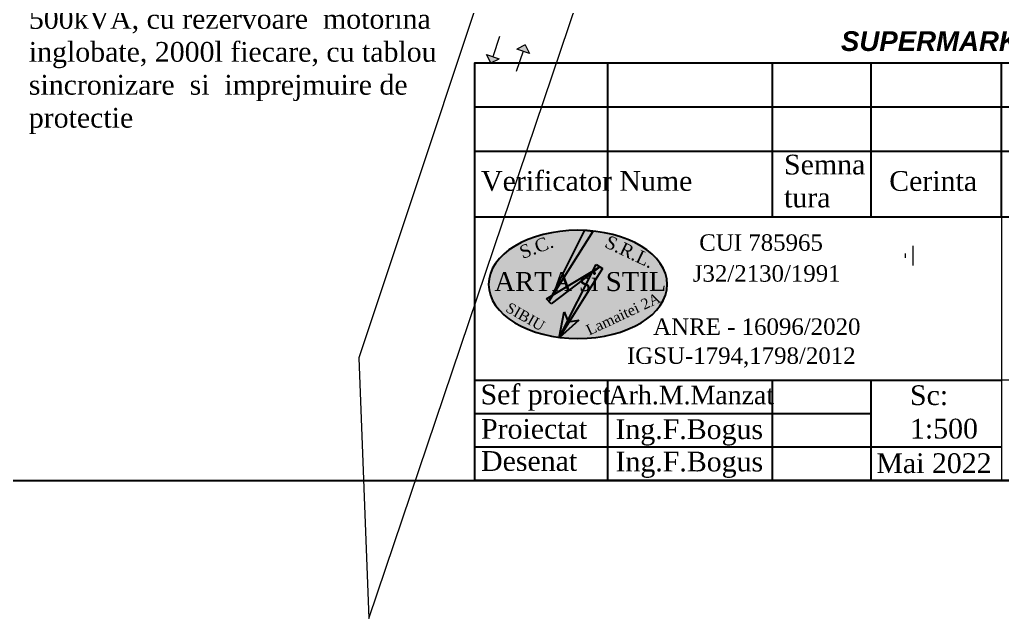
# Model space of a CAD drawing. Header units: millimetres. Extents: x 207782523 to 208144499, y 477594674 to 477848829.
# Drawn here: x 207838527 to 207913125, y 477594674 to 477640115 of the extents above; entities that cross this region are included whole.
import ezdxf

# ---------------------------------------------------------------- set-up
doc = ezdxf.new("R2010")
doc.units = ezdxf.units.MM
doc.header["$MEASUREMENT"] = 0
doc.layers.get('0').update_dxf_attribs({"true_color": 0x787878})
doc.layers.add('ELECTRICAL', color=7, linetype='Continuous')
doc.layers.add('Texte', color=7, linetype='Continuous')
doc.layers.add('New_sit - drum', color=7, linetype='Continuous', true_color=0x787878)
for name, color, linetype, lineweight, true_color in [('New_sit - drum_Pen_No__1', 7, 'Continuous', 13, 0x787878), ('New_sit - drum_Pen_No__21', 7, 'Continuous', 20, 0x787878), ('Object_Pen_No__90', 7, 'Continuous', 20, 0xff4a04), ('sit - adnotatii_Pen_No__7', 7, 'Continuous', 100, 0x787878), ('Slab_Pen_No__111', 7, 'Continuous', 5, 0x9e9e9e)]:
    doc.layers.add(name, color=color, linetype=linetype, lineweight=lineweight, true_color=true_color)
doc.styles.add('GENERATED_STYLE_3', font='arialbi.ttf')

# ---------------------------------------------------------------- blocks, each defined once
blk = doc.blocks.new('Line_19', base_point=(207925991, 477630988))
at = {"layer": 'New_sit - drum', "linetype": 'Continuous', "lineweight": 0, "true_color": 0x000000}
blk.add_hatch(color=18, dxfattribs=at).paths.add_polyline_path([(207925311, 477628971), (207925945, 477629285), (207924997, 477629605)])
at = {"layer": 'New_sit - drum_Pen_No__1', "color": 7, "linetype": 'Continuous', "lineweight": 13}
for p, q in [((207925991, 477630988), (207925471, 477629445)), ((207925311, 477628971), (207924997, 477629605)), ((207924997, 477629605), (207925945, 477629285)), ((207925311, 477628971), (207925945, 477629285))]:
    blk.add_line(p, q, dxfattribs=at)
blk = doc.blocks.new('Line_20', base_point=(207927936, 477630332))
at = {"layer": 'New_sit - drum', "linetype": 'Continuous', "lineweight": 0, "true_color": 0x000000}
blk.add_hatch(color=18, dxfattribs=at).paths.add_polyline_path([(207927936, 477630332), (207927302, 477630018), (207928250, 477629699)])
at = {"layer": 'New_sit - drum_Pen_No__1', "color": 7, "linetype": 'Continuous', "lineweight": 13}
for p, q in [((207927936, 477630332), (207927302, 477630018)), ((207927936, 477630332), (207928250, 477629699)), ((207927776, 477629858), (207927256, 477628316)), ((207928250, 477629699), (207927302, 477630018))]:
    blk.add_line(p, q, dxfattribs=at)
blk = doc.blocks.new('plan de situatie')
at = {"layer": 'New_sit - drum_Pen_No__21', "linetype": 'Continuous', "lineweight": 20, "flags": 128}
blk.add_lwpolyline([(207845333, 477703477), (207855094, 477678828, -0.16456), (207855430, 477672320, -0.146599), (207851030, 477667546), (207854708, 477665803), (207858691, 477666003), (207872438, 477661676, -0.372371), (207877118, 477653059), (207864282, 477614443), (207865024, 477594674), (207884041, 477650923), (207885717, 477655060, -0.195095), (207891658, 477660443), (207894776, 477669828, -0.272926), (207892630, 477676443), (207910070, 477728987, -0.370187)], format="xyb", dxfattribs=at)
at = {"layer": 'New_sit - drum', "linetype": 'Continuous', "lineweight": 13}
for name, p in [('Line_19', (207874964, 477638847)), ('Line_20', (207876909, 477638192))]:
    blk.add_blockref(name, p, dxfattribs=at)
at = {"layer": 'sit - adnotatii_Pen_No__7', "linetype": 'Continuous', "lineweight": 100, "insert": (207900875, 477637717), "char_height": 1500, "attachment_point": 7, "style": 'GENERATED_STYLE_3'}
blk.add_mtext('\\A1;{\\pql;\\fArial|b1|i1|c0|p34;SUPERMARKET}', dxfattribs=at)

msp = doc.modelspace()

# ---------------------------------------------------------------- block references
msp.add_blockref('plan de situatie', (0, 0))

# ---------------------------------------------------------------- next in the draw order: hatches: boundary and pattern name
at = {"layer": 'ELECTRICAL', "linetype": 'Continuous', "true_color": 0x7fd2f5}
h = msp.add_hatch(color=141, dxfattribs=at)
edge = h.paths.add_edge_path()
edge.add_ellipse((207880907.27118, 477620019.68759), major_axis=(-6784.25018, 0), ratio=0.6057633354, start_angle=0, end_angle=360, ccw=False)
h.paths.add_polyline_path([(207881158.91993, 477616955.86457), (207886867.57296, 477619620.45732), (207887390.48937, 477618500.15538), (207881681.83634, 477615835.56264)], flags=9)
h.paths.add_polyline_path([(207875672.30749, 477618974.40671), (207878623.75933, 477617290.33536), (207878019.90614, 477616232.04087), (207875068.45438, 477617916.11226)], flags=24)
h.paths.add_polyline_path([(207883165.12262, 477624125.20371), (207886885.37085, 477622358.10727), (207886232.20251, 477620982.99931), (207882511.95429, 477622750.0958)], flags=25)
h.paths.add_polyline_path([(207876030.62586, 477623023.3875), (207878694.05722, 477624030.59243), (207879232.53374, 477622606.65643), (207876569.10246, 477621599.45153)], flags=25)
h.paths.add_polyline_path([(207874134.78708, 477621317.98455), (207887550.04297, 477621317.98455), (207887550.04297, 477619089.46256), (207874134.78708, 477619089.46256)], flags=25)
at = {"layer": 'ELECTRICAL', "linetype": 'Continuous'}
h = msp.add_hatch(color=1, dxfattribs=at)
h.paths.add_polyline_path([(207882074.91064, 477624069.6972), (207881411.57267, 477624130.70756), (207878914.10624, 477619154.94634), (207879002.35605, 477619208.06344)])
h.paths.add_polyline_path([(207878914.10624, 477619154.94634), (207878519.95829, 477618917.71066), (207878703.10911, 477618734.57177)])
h.paths.add_polyline_path([(207879002.35605, 477619208.06344), (207878914.10624, 477619154.94634), (207878703.10911, 477618734.57177)], flags=17)
h.paths.add_polyline_path([(207881979.87723, 477620907.11812), (207882047.98964, 477621041.21469), (207879002.35605, 477619208.06344), (207878703.10911, 477618734.57177), (207878886.25998, 477618551.43289)])
h.paths.add_polyline_path([(207882563.31526, 477621351.38654), (207882047.98964, 477621041.21469), (207881979.87723, 477620907.11812)], flags=17)
h.paths.add_polyline_path([(207882563.31526, 477621351.38654), (207881979.87723, 477620907.11812), (207880135.07067, 477617275.14939), (207880171.04551, 477617188.88452), (207880241.10453, 477617198.21504), (207882767.65387, 477621232.93721), (207882292.94352, 477621523.46848), (207882047.98964, 477621041.21469)])
h.paths.add_polyline_path([(207880965.00246, 477617294.62464), (207880241.10453, 477617198.21504), (207879472.75862, 477615971.22048)])
h.paths.add_polyline_path([(207880241.10453, 477617198.21504), (207880171.04551, 477617188.88452), (207880135.07067, 477617275.14939), (207879472.75862, 477615971.22048)])
h.paths.add_polyline_path([(207880135.07067, 477617275.14939), (207879853.35878, 477617950.67117), (207879472.75862, 477615971.22048)])

# ---------------------------------------------------------------- next in the draw order: linework, layer by layer
at = {"color": 0}
msp.add_lwpolyline([(207823070.07891, 477805144.03977), (207823070.07891, 477605144.03977), (207963070.07891, 477605144.03977), (207963070.07891, 477805144.03977)], close=True, dxfattribs=at)
at = {"layer": 'ELECTRICAL', "linetype": 'Continuous'}
for p, q in [((207881411.57267, 477624130.70756), (207878703.10911, 477618734.57177)), ((207878703.10911, 477618734.57177), (207882074.91064, 477624069.6972)), ((207881411.57267, 477624130.70756), (207882074.91064, 477624069.6972)), ((207878519.95829, 477618917.71066), (207882563.31526, 477621351.38654)), ((207882563.31526, 477621351.38654), (207878886.25998, 477618551.43289)), ((207879472.75862, 477615971.22048), (207882292.94352, 477621523.46848)), ((207882767.65387, 477621232.93721), (207879472.75862, 477615971.22048)), ((207882292.94352, 477621523.46848), (207882767.65387, 477621232.93721)), ((207878886.25998, 477618551.43289), (207878519.95829, 477618917.71066)), ((207879472.75862, 477615971.22048), (207879853.35878, 477617950.67117)), ((207879853.35878, 477617950.67117), (207880171.04551, 477617188.88452)), ((207880965.00246, 477617294.62464), (207879472.75862, 477615971.22048)), ((207880171.04551, 477617188.88452), (207880965.00246, 477617294.62464))]:
    msp.add_line(p, q, dxfattribs=at)
at = {"layer": 'ELECTRICAL', "linetype": 'Continuous', "extrusion": (0, 0, -1)}
msp.add_ellipse((207880907.27118, 477620019.68759), major_axis=(-6784.25018, 0), ratio=0.6057633354, dxfattribs=at)
at = {"layer": 'Object_Pen_No__90', "linetype": 'Continuous'}
for p, q in [((207905744.58006, 477622363.80628), (207905744.58006, 477622195.30629)), ((207905744.58006, 477622195.30629), (207905744.58006, 477622026.80627))]:
    msp.add_line(p, q, dxfattribs=at)
at = {"layer": 'Slab_Pen_No__111', "linetype": 'Continuous'}
msp.add_line((207906344.5801, 477621460.80628), (207906344.5801, 477622960.43427), dxfattribs=at)
at = {"layer": 'Texte', "linetype": 'Continuous'}
for p, q in [((207883179.32707, 477628495.2181), (207883179.32707, 477636844.06445)), ((207895679.32707, 477628495.2181), (207895679.32707, 477636844.06445)), ((207903179.32707, 477628494.06442), (207903179.32707, 477636844.06445)), ((207913070.07891, 477628494.06442), (207913070.07891, 477636844.06445)), ((207883179.32707, 477625145.2181), (207883179.32707, 477633494.06442)), ((207895679.32707, 477625145.2181), (207895679.32707, 477633494.06442)), ((207903179.32707, 477625144.06442), (207903179.32707, 477633494.06442)), ((207913070.07891, 477625144.06442), (207913070.07891, 477633494.06442)), ((207873070.07891, 477612760.45537), (207913070.07891, 477612760.45537)), ((207883179.32707, 477605145.19345), (207883164.72403, 477612771.83896)), ((207895679.32707, 477605145.19345), (207895679.32707, 477612760.45537)), ((207903179.32707, 477605066.38169), (207903179.32707, 477612760.45537)), ((207873070.07891, 477610222.03473), (207903179.32707, 477610222.03473)), ((207873070.07891, 477607683.61409), (207913070.07891, 477607683.61409))]:
    msp.add_line(p, q, dxfattribs=at)
at = {"layer": 'Texte', "linetype": 'Continuous', "flags": 128}
for points in [[(207873070.07891, 477631844.06445), (207873070.07891, 477636844.06445), (207963070.07891, 477636844.06445)], [(207873070.07891, 477631844.06445), (207873070.07891, 477636844.06445), (207963070.07891, 477636844.06445)], [(207873070.07891, 477628494.06442), (207873070.07891, 477633494.06442), (207963070.07891, 477633494.06442)], [(207873070.07891, 477628494.06442), (207873070.07891, 477633494.06442), (207963070.07891, 477633494.06442)], [(207873070.07891, 477625144.06442), (207873070.07891, 477630144.06442), (207963070.07891, 477630144.06442)]]:
    msp.add_lwpolyline(points, dxfattribs=at)
at = {"layer": 'Texte', "linetype": 'Continuous', "const_width": 150}
msp.add_lwpolyline([(207963070.07891, 477605144.03977), (207873070.07891, 477605144.03977), (207873070.07891, 477625144.03977), (207963070.07891, 477625144.03977)], close=True, dxfattribs=at)
at = {"layer": 'Texte', "linetype": 'Continuous', "const_width": 100}
for points in [[(207913070.07891, 477605144.03977), (207913070.07891, 477625144.03977)], [(207873070.07891, 477612760.45537), (207913070.07891, 477612760.45537)], [(207913070.07891, 477612760.45537), (207963070.07891, 477612760.45537)]]:
    msp.add_lwpolyline(points, dxfattribs=at)

# ---------------------------------------------------------------- next in the draw order: texts
at = {"color": 0, "linetype": 'Continuous', "insert": (207839224.65028, 477643420.59144), "char_height": 1500, "width": 30865.7275406, "attachment_point": 1}
msp.add_mtext('{\\fTimes New Roman|b0|i0|c0|p18;Ansamblu 2 grupuri electrogene 500kVA, cu rezervoare  motorina inglobate, 2000l fiecare, cu tablou\\Psincronizare  si  imprejmuire de protectie}', dxfattribs=at)
at = {"layer": 'Texte', "linetype": 'Continuous', "attachment_point": 1}
for s, insert, char_height, width in [('\\fTimes New Roman|b0|i0|c0|p18;Semna\\Ptura', (207896554.88413, 477629865.09953), 1500, 9577.9999999), ('\\fTimes New Roman|b0|i0|c0|p18;Verificator', (207873554.88413, 477628623.63107), 1500, 9577.4999999), ('\\fTimes New Roman|b0|i0|c0|p18;Nume', (207884054.88413, 477628623.63107), 1500, 9577.9999999), ('\\fTimes New Roman|b0|i0|c0|p18;Cerinta ', (207904538.14715, 477628619.15662), 1500, 7134.9999999), ('{\\fTimes New Roman|b0|i0|c0|p18;Sef proiect}', (207873512.53367, 477612417.20876), 1500, 10166.3907229), ('{\\fTimes New Roman|b0|i0|c0|p18;Arh.M.Manzat}', (207883229.89336, 477612323.30449), 1400, 14232.6623164), ('{\\fTimes New Roman|b0|i0|c0|p18;  Sc:}', (207904979.35736, 477612360.82963), 1500, 7134.9999999), ('{\\fTimes New Roman|b0|i0|c0|p18;Proiectat}', (207873554.88413, 477609803.70812), 1500, 9577.4999999), ('{\\fTimes New Roman|b0|i0|c0|p18;Ing.F.Bogus}', (207883756.13737, 477609781.29052), 1500, 9577.4999999), ('{\\fTimes New Roman|b0|i0|c0|p18;  1:500}', (207904979.35736, 477609822.52576), 1500, 7134.9999999), ('{\\fTimes New Roman|b0|i0|c0|p18;Desenat}', (207873554.88413, 477607367.38564), 1500, 9577.4999999), ('{\\fTimes New Roman|b0|i0|c0|p18;Ing.F.Bogus}', (207883760.99775, 477607325.39144), 1500, 9577.4999999), ('{\\fTimes New Roman|b0|i0|c0|p18;Mai 2022}', (207903560.60503, 477607200.41778), 1500, 15347.9257733)]:
    msp.add_mtext(s, dxfattribs=dict(at, insert=insert, char_height=char_height, width=width))
at = {"layer": 'Texte', "width": 30811.199999, "attachment_point": 1}
for s, insert, char_height, rotation in [('{\\fTimes New Roman|b0|i0|c0|p18;S.C.}', (207876352.89282, 477622877.97757), 1000, 20.7146459231), ('{\\fTimes New Roman|b0|i0|c0|p18;S.R.L.}', (207883283.67933, 477623792.12071), 1000, 334.592551432), ('{\\fTimes New Roman|b0|i0|c0|p18;Lamaitei 2A}', (207881424.74032, 477616859.22666), 799.9968, 25.0214644647), ('{\\fTimes New Roman|b0|i0|c0|p18;SIBIU}', (207875746.90043, 477618701.57845), 799.9968, 330.2913156302)]:
    msp.add_mtext(s, dxfattribs=dict(at, insert=insert, char_height=char_height, rotation=rotation))
at = {"layer": 'Texte', "attachment_point": 1}
for s, insert, char_height, width in [('{\\fTimes New Roman|b0|i0|c0|p18;        CUI 785965 \\H1.1x; }', (207886339.55008, 477623822.29836), 1250, 42189.3532884), ('\\pxt9;{\\fTimes New Roman|b0|i0|c0|p18;J32/2130/1991}', (207889624.44716, 477621477.39884), 1250, 42189.3532884), ('{\\fTimes New Roman|b0|i0|c0|p18;ARTA si STIL }', (207874563.67987, 477620957.98455), 1440, 30811.199999), ('\\pxt12;{\\fTimes New Roman|b0|i0|c0|p18;ANRE - 16096/2020}', (207886621.8323, 477617439.39317), 1250, 42189.3532884), ('{\\fTimes New Roman|b0|i0|c0|p18;IGSU-1794,1798/2012}', (207884627.43261, 477615237.72759), 1250, 42189.3532884)]:
    msp.add_mtext(s, dxfattribs=dict(at, insert=insert, char_height=char_height, width=width))

doc.saveas('drawing.dxf')
